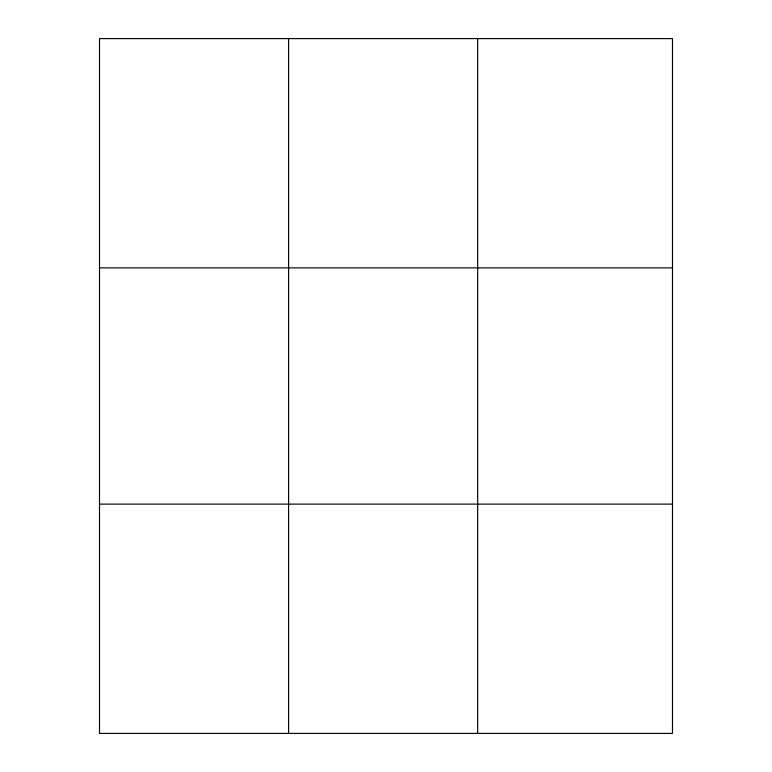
<?xml version="1.0" encoding="UTF-8"?>
<svg xmlns="http://www.w3.org/2000/svg" width="772" height="772" viewBox="0 0 772 772"><rect width="100%" height="100%" fill="white"/><g stroke="black" fill="none" stroke-linecap="round" stroke-linejoin="round"><path stroke-width="1.16" d="M288.593 733.4L288.593 38.6M477.675 733.4L477.675 38.6M99.511 267.884L672.489 267.884M99.511 504.116L672.489 504.116M672.489 687.543L672.489 733.4L99.511 733.4L99.511 38.6L672.489 38.6L672.489 687.543"/></g></svg>
